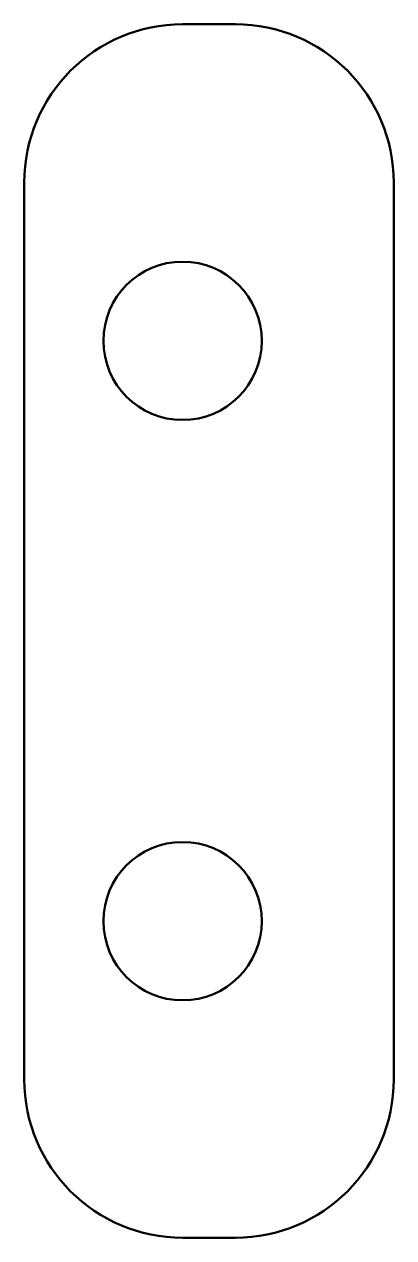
# Model space of a CAD drawing. Header units: millimetres. Extents: x 160.3 to 167.3, y 139.1 to 162.1.
import ezdxf

# ---------------------------------------------------------------- set-up
doc = ezdxf.new("R2010")
doc.units = ezdxf.units.MM
doc.header["$LTSCALE"] = 0.75
doc.layers.add('Visible', color=7, linetype='Continuous', lineweight=50)

msp = doc.modelspace()

# ---------------------------------------------------------------- linework, layer by layer
at = {"layer": 'Visible'}
for p, q in [((164.318852, 162.086823, 0.8001), (163.318852, 162.086823, 0.8001)), ((160.318852, 159.086823, 0.8001), (160.318852, 142.086823, 0.8001)), ((167.318852, 142.086823, 0.8001), (167.318852, 159.086823, 0.8001)), ((163.318852, 139.086823, 0.8001), (164.318852, 139.086823, 0.8001))]:
    msp.add_line(p, q, dxfattribs=at)
at = {"layer": 'Visible', "extrusion": (-3.4e-15, 0, -1)}
for centre in [(-163.318852, 156.086823, -0.8001), (-163.318852, 145.086823, -0.8001)]:
    msp.add_circle(centre, 1.5, dxfattribs=at)
at = {"layer": 'Visible'}
for centre, start, end in [((163.318852, 159.086823, 0.8001), 90, 180), ((164.318852, 159.086823, 0.8001), 0, 90), ((163.318852, 142.086823, 0.8001), 180, 270), ((164.318852, 142.086823, 0.8001), 270, 0)]:
    msp.add_arc(centre, 3, start, end, dxfattribs=at)

doc.saveas('drawing.dxf')
